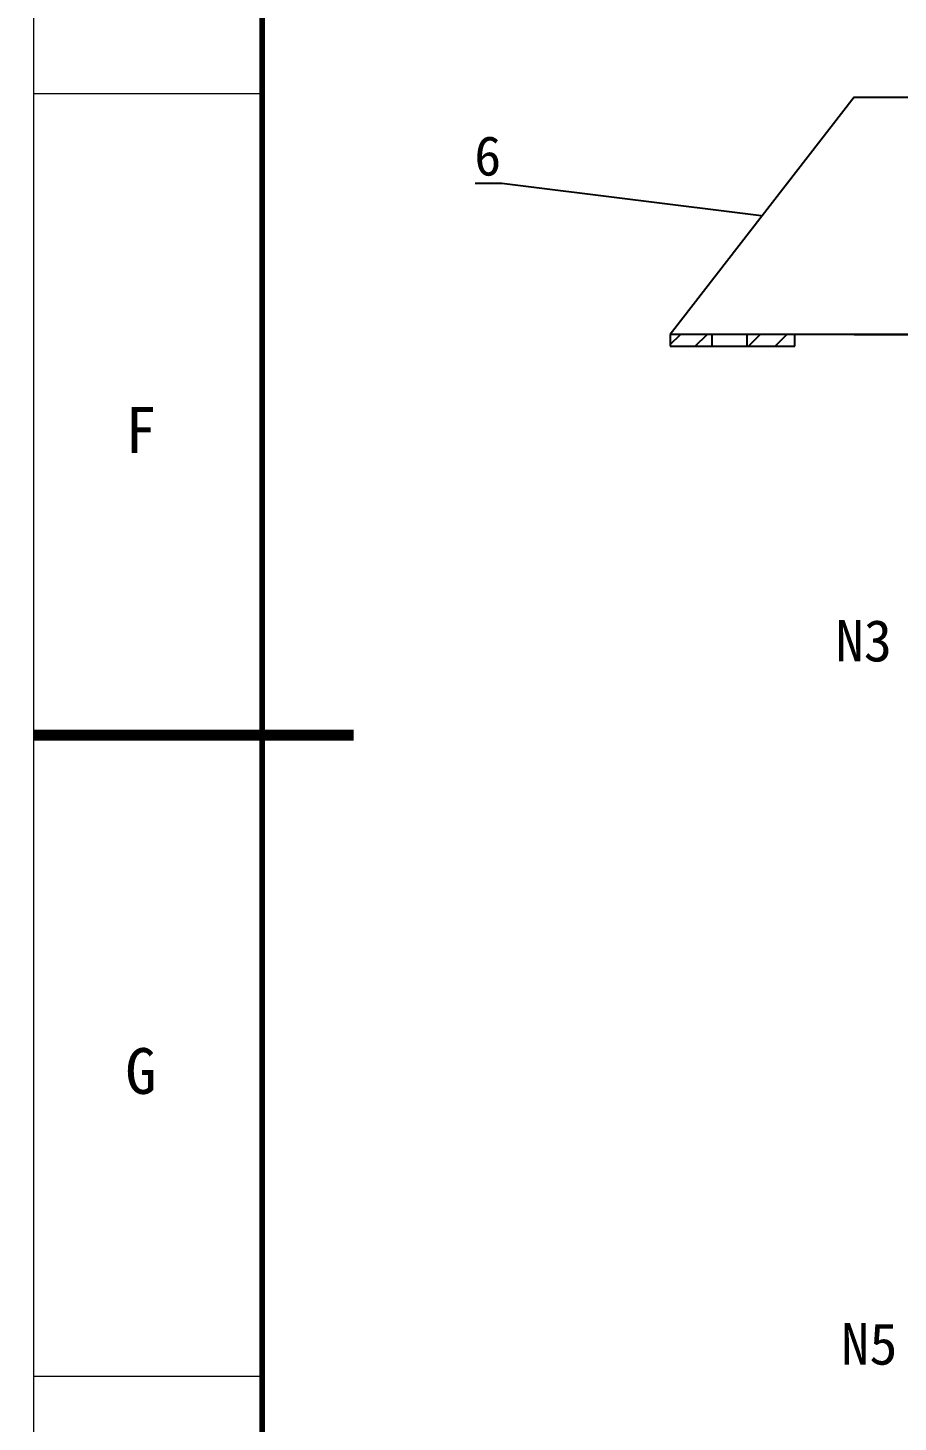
# Model space of a CAD drawing. Header units: millimetres. Extents: x 0 to 609, y 0 to 826.
# Drawn here: x -0.5 to 94.6, y 330.2 to 482.6 of the extents above; entities that cross this region are included whole.
import ezdxf

# ---------------------------------------------------------------- set-up
doc = ezdxf.new("R2010")
doc.units = ezdxf.units.MM
for name, color, linetype, lineweight in [('A图框', 7, 'Continuous', 18), ('标注1', 6, 'Continuous', 18), ('设备轮廓', 7, 'Continuous', 25)]:
    doc.layers.add(name, color=color, linetype=linetype, lineweight=lineweight)
doc.styles.add('工程字', font='')
doc.styles.get('工程字').set_extended_font_data('宋体')
pattern_1 = [(45, (0, 0), (-1.4548015, 1.4548015), [])]

msp = doc.modelspace()

# ---------------------------------------------------------------- hatches: boundary and pattern name
at = {"layer": '标注1'}
msp.add_hatch(color=256, dxfattribs=at).paths.add_polyline_path([(79.685, 462.069), (79.769, 462.045), (79.682, 462.041)], flags=0)
at = {"layer": '设备轮廓'}
h = msp.add_hatch(dxfattribs=at)
h.set_pattern_fill('ANSI31', color=256, style=0, pattern_type=0)
h.set_pattern_definition(pattern_1)
h.paths.add_polyline_path([(74.261, 447.789), (74.261, 449.085), (69.725, 449.085), (69.725, 447.789)], flags=0)
h = msp.add_hatch(dxfattribs=at)
h.set_pattern_fill('ANSI31', color=256, style=0, pattern_type=0)
h.set_pattern_definition(pattern_1)
h.paths.add_polyline_path([(78.149, 449.085), (78.149, 447.789), (83.333, 447.789), (83.333, 449.085)], flags=0)

# ---------------------------------------------------------------- linework, layer by layer
at = {"layer": 'A图框'}
msp.add_line((0.126, 825.804), (0.126, -0.196), dxfattribs=at)
at = {"layer": 'A图框', "ltscale": 10}
for p, q in [((25.126, 475.387), (0.126, 475.387)), ((25.126, 335.22), (0.126, 335.22))]:
    msp.add_line(p, q, dxfattribs=at)
at = {"layer": 'A图框'}
for points in [[(25.126, 815.804, 0.6, 0.6, 0), (25.126, 9.804, 0.6, 0.6, 0)], [(35.126, 405.304, 1.2, 1.2, 0), (0.126, 405.304, 1.2, 1.2, 0)]]:
    msp.add_lwpolyline(points, format="xyseb", dxfattribs=at)
at = {"layer": '标注1', "linetype": 'ByBlock', "lineweight": -2}
for p, q in [((51.298, 465.577), (48.399, 465.577)), ((51.306, 465.577), (51.298, 465.577)), ((79.684, 462.055), (51.306, 465.577))]:
    msp.add_line(p, q, dxfattribs=at)
at = {"layer": '设备轮廓'}
for p, q in [((89.813, 475.005), (69.725, 449.085)), ((89.813, 475.005), (96.293, 475.005)), ((69.725, 449.085), (69.725, 447.789)), ((96.293, 449.085), (69.725, 449.085)), ((74.261, 449.085), (74.261, 447.789)), ((78.149, 447.789), (78.149, 449.085)), ((89.813, 449.085), (82.685, 449.085)), ((83.333, 447.789), (83.333, 449.085)), ((89.813, 449.085), (96.293, 449.085)), ((69.725, 447.789), (83.333, 447.789))]:
    msp.add_line(p, q, dxfattribs=at)

# ---------------------------------------------------------------- texts
at = {"layer": 'A图框', "char_height": 5, "width": 10, "attachment_point": 5, "style": '工程字'}
for s, insert in [('F', (11.867, 438.64)), ('G', (11.867, 368.557))]:
    msp.add_mtext(s, dxfattribs=dict(at, insert=insert))
at = {"layer": '标注1', "insert": (51.255, 470.761), "char_height": 4.32, "width": 5.70951, "attachment_point": 3}
msp.add_mtext('6', dxfattribs=at)
at = {"layer": '标注1', "char_height": 4.536, "attachment_point": 1}
for s, insert in [('N3', (87.794, 417.889)), ('N5', (88.4, 341.048))]:
    msp.add_mtext_dynamic_manual_height_columns(s, width=1180.04707, gutter_width=12.5, heights=[0], dxfattribs=dict(at, insert=insert))

doc.saveas('drawing.dxf')
